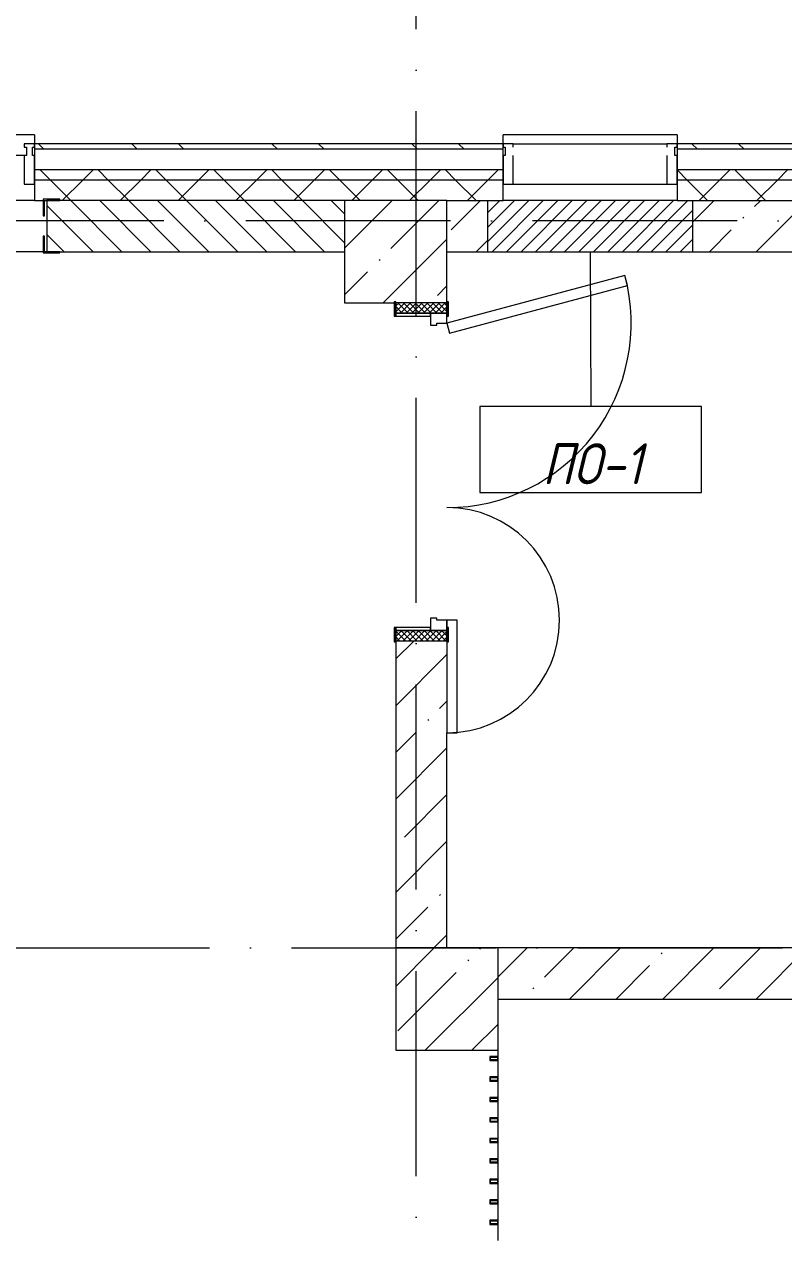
# Model space of a CAD drawing. Header units: millimetres. Extents: x -6467 to 106027, y -7090 to 195095.
# Drawn here: x 91544 to 95255, y 183215 to 189155 of the extents above; entities that cross this region are included whole.
import ezdxf

# ---------------------------------------------------------------- set-up
doc = ezdxf.new("R2010")
doc.units = ezdxf.units.MM
doc.linetypes.add('50_200_ШТРИХ_1Т_ш5_п1_п1_', pattern=[1400, 1000, -200, 0, -200])
for name, color, linetype, lineweight in [('A-DOOR', 7, 'Continuous', 9), ('A-DOOR-2', 7, 'Continuous', 5), ('A-DOOR-FRAM', 7, 'Continuous', 9), ('A-DOOR-FRAM-2', 7, 'Continuous', 5), ('A-FLOR', 7, 'Continuous', 9), ('A-FLOR-IDEN', 7, 'Continuous', 9), ('A-GLAZ', 7, 'Continuous', 5), ('A-GLAZ-CWMG', 7, 'Continuous', 9), ('A-GLAZ-CWMG-1', 7, 'Continuous', 20), ('A-WALL', 7, 'Continuous', 5), ('A-WALL-FNSH-1', 7, 'Continuous', 5), ('I-WALL', 7, 'Continuous', 5), ('S-COLS', 7, 'Continuous', 9), ('S-COLS-1', 7, 'Continuous', 5), ('Ограждение', 7, 'Continuous', 9), ('Ограждение-1', 7, 'Continuous', 20)]:
    doc.layers.add(name, color=color, linetype=linetype, lineweight=lineweight)
for name, color, linetype, lineweight, true_color in [('A-FLOR-PATT-2', 7, 'Continuous', 5, 0x11d7be), ('A-GENM-1', 7, 'Continuous', 9, 0xaaaaaa), ('A-GENM-2', 7, 'Continuous', 20, 0xaaaaaa), ('A-WALL-2', 7, 'Continuous', 5, 0xaaaaaa), ('Оси-3', 7, '50_200_ШТРИХ_1Т_ш5_п1_п1_', 9, 0xaaaaaa)]:
    doc.layers.add(name, color=color, linetype=linetype, lineweight=lineweight, true_color=true_color)
doc.styles.add('GOST Common_I', font='', dxfattribs={"width": 0.9, "height": 200})
doc.styles.get('GOST Common_I').set_extended_font_data('GOST Common', italic=True)
pattern_1 = [(45, (109.45, 102614.03), (-228.0985, 228.0985), []), (45, (337.55, 102614.03), (-228.0985, 228.0985), [403.225, -80.645, 6.706, -73.939])]
pattern_2 = [(45, (109.45, 102614.03), (-141.42136, 141.42136), []), (135, (109.45, 102614.03), (-141.42136, -141.42136), [])]

# ---------------------------------------------------------------- blocks, each defined once
blk = doc.blocks.new('110_Дверь_СКБ_2Ст_Внутренняя1 - СОШ_Д-01_Дв_1650_1350_x2100h_Лестничная клетка _из коридора_ EIS60-25235740-АИ_План этажа Радиаторы_3')
at = {"layer": 'A-DOOR-2'}
h = blk.add_hatch(dxfattribs=at)
h.set_pattern_fill('FP_115', color=256, style=0, pattern_type=2)
h.set_pattern_definition([(135, (1501.41, 189.685), (-14.14214, -14.14214), []), (225, (1501.41, 189.685), (14.14214, -14.14214), [])])
h.paths.add_polyline_path([(837.5, 125), (787.5, 125), (787.5, -125), (837.5, -125)])
at = {"layer": 'A-DOOR-FRAM-2'}
h = blk.add_hatch(dxfattribs=at)
h.set_pattern_fill('FP_116', color=256, style=0, pattern_type=2)
h.set_pattern_definition([(45, (-621.384, 189.685), (-14.1421, 14.1421), []), (135, (-621.384, 189.685), (-14.1421, -14.1421), [])])
h.paths.add_polyline_path([(-762.5, 125), (-812.5, 125), (-812.5, -125), (-762.5, -125)])
at = {"layer": 'A-DOOR'}
for p, q in [((-897.1, 1007.3), (-945.4, 994.3)), ((-945.4, 994.3), (-712.5, 125)), ((-664.2, 137.9), (-897.1, 1007.3)), ((-712.5, 125), (-664.2, 137.9)), ((1287.5, 175), (737.5, 175)), ((737.5, 175), (737.5, 125)), ((737.5, 125), (1287.5, 125)), ((1287.5, 125), (1287.5, 175))]:
    blk.add_line(p, q, dxfattribs=at)
at = {"layer": 'A-DOOR-2'}
for centre, radius, end in [((-712.5, 125), 900, 105), ((737.5, 125), 550, 180)]:
    blk.add_arc(centre, radius, 0, end, dxfattribs=at)
at = {"layer": 'A-DOOR-FRAM'}
for p, q in [((-747.5, 133), (-817.5, 133)), ((-817.5, 133), (-817.5, 125)), ((-817.5, 125), (-747.5, 125)), ((-762.5, 125), (-812.5, 125)), ((-812.5, 125), (-812.5, -125)), ((-712.5, 125), (-762.5, 125)), ((-762.5, 125), (-762.5, 45)), ((-762.5, -125), (-762.5, 125)), ((-747.5, 125), (-762.5, 125)), ((-762.5, 125), (-762.5, 124)), ((-762.5, 124), (-747.5, 124)), ((-747.5, 125), (-747.5, 133)), ((-747.5, 124), (-747.5, 125)), ((-712.5, 75), (-712.5, 125)), ((737.5, 125), (737.5, 75)), ((787.5, 125), (737.5, 125)), ((842.5, 133), (772.5, 133)), ((772.5, 133), (772.5, 125)), ((787.5, 125), (772.5, 125)), ((772.5, 125), (772.5, 124)), ((772.5, 125), (842.5, 125)), ((772.5, 124), (787.5, 124)), ((787.5, 45), (787.5, 125)), ((837.5, 125), (787.5, 125)), ((787.5, 125), (787.5, -125)), ((787.5, 124), (787.5, 125)), ((837.5, -125), (837.5, 125)), ((842.5, 125), (842.5, 133)), ((-702.5, 75), (-712.5, 75)), ((-702.5, 45), (-702.5, 75)), ((737.5, 75), (727.5, 75)), ((727.5, 75), (727.5, 45)), ((-762.5, 45), (-702.5, 45)), ((-747.5, 45), (-762.5, 45)), ((-762.5, 45), (-762.5, -125)), ((-747.5, -125), (-747.5, 45)), ((727.5, 45), (787.5, 45)), ((787.5, 45), (772.5, 45)), ((772.5, 45), (772.5, -125)), ((787.5, -125), (787.5, 45)), ((-747.5, -125), (-817.5, -125)), ((-817.5, -125), (-817.5, -133)), ((-817.5, -133), (-747.5, -133)), ((-812.5, -125), (-762.5, -125)), ((-762.5, -125), (-747.5, -125)), ((-747.5, -133), (-747.5, -125)), ((772.5, -125), (787.5, -125)), ((842.5, -125), (772.5, -125)), ((772.5, -125), (772.5, -133)), ((772.5, -133), (842.5, -133)), ((787.5, -125), (837.5, -125)), ((842.5, -133), (842.5, -125))]:
    blk.add_line(p, q, dxfattribs=at)
blk = doc.blocks.new('Прямоугольный импост - Импост структурный с накладкой - 180мм-22437111-АИ_План этажа Радиаторы_3')
at = {"layer": 'A-GLAZ-CWMG-1'}
for p, q in [((-50, 0), (-50, 17)), ((-50, 17), (0, 17)), ((0, 0), (-10, 0)), ((-10, 0), (-10, -40)), ((0, 17), (0, 0)), ((-50, -180), (-50, -40)), ((-10, -40), (0, -40)), ((0, -40), (0, -180)), ((0, -180), (-50, -180))]:
    blk.add_line(p, q, dxfattribs=at)
blk = doc.blocks.new('Прямоугольный импост - Импост структурный с накладкой - 180мм-22437321-АИ_План этажа Радиаторы_3')
at = {"layer": 'A-GLAZ-CWMG'}
for p, q in [((93824, 85957.7), (94574, 85957.7)), ((93824, 85760.7), (94574, 85760.7))]:
    blk.add_line(p, q, dxfattribs=at)
blk = doc.blocks.new('Прямоугольный импост - Импост структурный с накладкой - 180мм-22437155-АИ_План этажа Радиаторы_3')
at = {"layer": 'A-GLAZ-CWMG-1'}
for p, q in [((0, 17), (-50, 17)), ((-50, 17), (-50, 0)), ((-10, -40), (-10, 0)), ((-10, 0), (0, 0)), ((0, 0), (0, 17)), ((-50, -40), (-50, -180)), ((0, -40), (-10, -40)), ((0, -180), (0, -40)), ((-50, -180), (0, -180))]:
    blk.add_line(p, q, dxfattribs=at)
blk = doc.blocks.new('Прямоугольный импост - Импост структурный с накладкой - 180мм-22437157-АИ_План этажа Радиаторы_3')
at = {"layer": 'A-GLAZ-CWMG-1'}
for p, q in [((0, 17), (-50, 17)), ((-50, 17), (-50, 0)), ((-50, 0), (-40, 0)), ((-40, 0), (-40, -40)), ((-10, -40), (-10, 0)), ((-10, 0), (0, 0)), ((0, 0), (0, 17)), ((-40, -40), (-50, -40)), ((-50, -40), (-50, -180)), ((0, -40), (-10, -40)), ((0, -180), (0, -40)), ((-50, -180), (0, -180))]:
    blk.add_line(p, q, dxfattribs=at)
blk = doc.blocks.new('BSC_Колонна _Прямоугольная - 500х500-V248-АИ_План этажа Радиаторы_3')
at = {"layer": 'S-COLS-1'}
h = blk.add_hatch(dxfattribs=at)
h.set_pattern_fill('FP_198', color=256, style=0, pattern_type=2)
h.set_pattern_definition([(135, (85430.7, -93250), (-228.0985, -228.0985), []), (135, (85430.7, -93021.9), (-228.0985, -228.0985), [403.225, -80.645, 6.706, -73.939])])
h.paths.add_polyline_path([(250, -250), (250, -8), (244.7, -8), (244.7, 0), (249.7, 0), (249.7, 250), (-250, 250), (-250, -250), (116.7, -250)])
for p, q in [((244.7, 250), (-250, 250)), ((-250, 250), (-250, -250)), ((250, -250), (250, -8)), ((-250, -250), (250, -250))]:
    blk.add_line(p, q, dxfattribs=at)
blk = doc.blocks.new('BSC_Колонна _Прямоугольная - 500х500-V310-АИ_План этажа Радиаторы_3')
at = {"layer": 'S-COLS-1'}
h = blk.add_hatch(dxfattribs=at)
h.set_pattern_fill('FP_245', color=256, style=0, pattern_type=2)
h.set_pattern_definition([(135, (81780.7, -93500), (-228.0985, -228.0985), []), (135, (81780.7, -93271.9), (-228.0985, -228.0985), [403.225, -80.645, 6.706, -73.939])])
h.paths.add_polyline_path([(250, 245.2), (250, 250), (-250, 250), (-250, -250), (250, -250)])
for p, q in [((250, 250), (-250, 250)), ((-250, 250), (-250, -250)), ((250, -250), (250, 250)), ((-250, -250), (250, -250))]:
    blk.add_line(p, q, dxfattribs=at)
blk = doc.blocks.new('Фахверк _газобетон торцы_589 - Фахверк _газобетон торцы_-25582641-АИ_План этажа Радиаторы_3')
at = {"layer": 'A-GENM-2'}
for p, q in [((89406, 11134.7), (89325, 11134.7)), ((89325, 11134.7), (89325, 11128.7)), ((89325, 11128.7), (89400, 11128.7)), ((89400, 11128.7), (89400, 11053.7)), ((89406, 11053.7), (89406, 11134.7)), ((89400, 11053.7), (89406, 11053.7)), ((89400, 10953.7), (89400, 10878.7)), ((89406, 10953.7), (89400, 10953.7)), ((89406, 10872.7), (89406, 10953.7)), ((89400, 10878.7), (89325, 10878.7)), ((89325, 10878.7), (89325, 10872.7)), ((89325, 10872.7), (89406, 10872.7))]:
    blk.add_line(p, q, dxfattribs=at)
blk = doc.blocks.new('Отлив_СКБ - Отлив витража-V317-АИ_План этажа Радиаторы_3')
at = {"layer": 'A-GLAZ'}
for p, q in [((0, 57), (0, 100)), ((1700, 100), (0, 100)), ((1700, 100), (1700, 57)), ((0, 2), (10, 2)), ((865, 2), (1660, 2)), ((1690, 2), (1700, 2)), ((1650, 0), (875, 0))]:
    blk.add_line(p, q, dxfattribs=at)
blk = doc.blocks.new('Отлив_СКБ - Отлив витража-25811721-АИ_План этажа Радиаторы_3')
at = {"layer": 'A-GLAZ'}
for p, q in [((0, 57), (0, 100)), ((850, 100), (0, 100)), ((850, 100), (850, 57)), ((0, 2), (10, 2)), ((840, 2), (850, 2))]:
    blk.add_line(p, q, dxfattribs=at)
blk = doc.blocks.new('О_Балясина_Труба_ГОСТ 86452 - О_Балясина_Труба_ГОСТ 8645-68 2-26159581-АИ_План этажа Радиаторы_3')
at = {"layer": 'Ограждение-1'}
for p, q in [((10, 20), (-10, 20)), ((-10, 20), (-10, -20)), ((-7, -17), (-7, 17)), ((-7, 17), (7, 17)), ((7, 17), (7, -17)), ((10, -20), (10, 20)), ((-10, -20), (10, -20)), ((7, -17), (-7, -17))]:
    blk.add_line(p, q, dxfattribs=at)
blk = doc.blocks.new('О_Элемент ограждения_Обод_Труба_ГОСТ 86452 - О_Элемент ограждения_Обод_Труба_ГОСТ 8645-68 2-26160312-АИ_План этажа Радиаторы_3')
at = {"layer": 'Ограждение-1'}
for p, q in [((-1900, 20), (-1920, 20)), ((-1920, 20), (-1920, -20)), ((-1917, 17), (-1903, 17)), ((-1917, -17), (-1917, 17)), ((-1903, 17), (-1903, -17)), ((-1900, -20), (-1900, 20)), ((-0.3, 20), (-20, 20)), ((-20, 20), (-20, -20)), ((-17, 17), (-3, 17)), ((-17, -17), (-17, 17)), ((-3, 17), (-3, -17)), ((-1920, -20), (-1900, -20)), ((-1903, -17), (-1917, -17)), ((-20, -20), (-0.3, -20)), ((-3, -17), (-17, -17))]:
    blk.add_line(p, q, dxfattribs=at)
blk = doc.blocks.new('AAR_СКБ_Марка_Перекрытия_1 мм - Марка пола-27961726-АИ_План этажа Радиаторы_3')
at = {"layer": 'A-FLOR-IDEN'}
for p, q in [((2.723, 2.101), (-2.69, 2.101)), ((-2.69, 2.101), (-2.69, 0)), ((2.723, 0), (2.723, 2.101)), ((-2.69, 0), (2.723, 0))]:
    blk.add_line(p, q, dxfattribs=at)

msp = doc.modelspace()

# ---------------------------------------------------------------- hatches: boundary and pattern name
at = {"layer": 'A-FLOR-PATT-2'}
h = msp.add_hatch(dxfattribs=at)
h.set_pattern_fill('FP_280', color=256, style=0, pattern_type=2)
h.set_pattern_definition([(225, (94308.45, 188169.73), (35.3553, -35.3553), [])])
h.paths.add_polyline_path([(94681.7, 188044.7), (94808.4, 188044.7), (94808.4, 188294.7), (93808.4, 188294.7), (93808.4, 188044.7), (93883.4, 188044.7)])
at = {"layer": 'A-WALL'}
h = msp.add_hatch(dxfattribs=at)
h.set_pattern_fill('FP_122', color=256, style=0, pattern_type=2)
h.set_pattern_definition(pattern_2)
h.paths.add_polyline_path([(101459.4, 188394.7), (101509.4, 188394.7), (101509.4, 188444.7), (94733.4, 188444.7), (94733.4, 188394.7), (100471.2, 188394.7)])
h.paths.add_polyline_path([(92200.4, 188394.7), (93883.4, 188394.7), (93883.4, 188444.7), (91594.1, 188444.7), (91594.1, 188394.7)])
h.paths.add_polyline_path([(89894.1, 188394.7), (89894.1, 188444.7), (88699.1, 188444.7), (88699.1, 188394.7), (89719.2, 188394.7)])
h.paths.add_polyline_path([(85804.1, 188394.7), (86999.1, 188394.7), (86999.1, 188444.7), (85804.1, 188444.7)])
h.paths.add_polyline_path([(83929.7, 188394.7), (84104.1, 188394.7), (84104.1, 188444.7), (82909.1, 188444.7), (82909.1, 188394.7), (83102.6, 188394.7)])
h.paths.add_polyline_path([(78314.1, 188394.7), (78314.1, 188444.7), (77119.1, 188444.7), (77119.1, 188394.7), (78140.1, 188394.7)])
h.paths.add_polyline_path([(80621.3, 188394.7), (81209.1, 188394.7), (81209.1, 188444.7), (80014.1, 188444.7), (80014.1, 188394.7)])
h.paths.add_polyline_path([(75419.1, 188394.7), (75419.1, 188444.7), (71709.4, 188444.7), (71709.4, 188394.7), (74831.8, 188394.7)])
h.paths.add_polyline_path([(69869.3, 188394.7), (70009.4, 188394.7), (70009.4, 188444.7), (68709.4, 188444.7), (68709.4, 188394.7), (69042.2, 188394.7)])
h.paths.add_polyline_path([(65709.4, 188394.7), (67009.4, 188394.7), (67009.4, 188444.7), (65709.4, 188444.7)])
h.paths.add_polyline_path([(64009.4, 188394.7), (64009.4, 188444.7), (62709.4, 188444.7), (62709.4, 188394.7), (63252.7, 188394.7)])
h.paths.add_polyline_path([(61009.4, 188394.7), (61009.4, 188444.7), (59709.4, 188444.7), (59709.4, 188394.7), (60771.5, 188394.7)])
h.paths.add_polyline_path([(56709.4, 188394.7), (58009.4, 188394.7), (58009.4, 188444.7), (56709.4, 188444.7)])
h.paths.add_polyline_path([(55009.4, 188394.7), (55009.4, 188444.7), (53709.4, 188444.7), (53709.4, 188394.7), (54154.8, 188394.7)])
h.paths.add_polyline_path([(50846.5, 188394.7), (52009.4, 188394.7), (52009.4, 188444.7), (50209.4, 188444.7), (50209.4, 188394.7), (50309.4, 188394.7)])
h = msp.add_hatch(dxfattribs=at)
h.set_pattern_fill('FP_122', color=256, style=0, pattern_type=2)
h.set_pattern_definition(pattern_2)
h.paths.add_polyline_path([(101359.4, 188294.7), (101459.4, 188294.7), (101459.4, 188394.7), (94733.4, 188394.7), (94733.4, 188294.7), (100471.2, 188294.7)])
h.paths.add_polyline_path([(93609.4, 188294.7), (93883.4, 188294.7), (93883.4, 188394.7), (91594.1, 188394.7), (91594.1, 188294.7), (93109.4, 188294.7)])
h.paths.add_polyline_path([(89894.1, 188294.7), (89894.1, 188394.7), (88699.1, 188394.7), (88699.1, 188294.7), (89719.2, 188294.7)])
h.paths.add_polyline_path([(85804.1, 188294.7), (86999.1, 188294.7), (86999.1, 188394.7), (85804.1, 188394.7)])
h.paths.add_polyline_path([(84104.1, 188294.7), (84104.1, 188394.7), (82909.1, 188394.7), (82909.1, 188294.7), (83929.7, 188294.7)])
h.paths.add_polyline_path([(81209.1, 188294.7), (81209.1, 188394.7), (80014.1, 188394.7), (80014.1, 188294.7), (80621.3, 188294.7)])
h.paths.add_polyline_path([(78314.1, 188294.7), (78314.1, 188394.7), (77119.1, 188394.7), (77119.1, 188294.7), (78140.1, 188294.7)])
h.paths.add_polyline_path([(75419.1, 188294.7), (75419.1, 188394.7), (71709.4, 188394.7), (71709.4, 188294.7), (74831.8, 188294.7)])
h.paths.add_polyline_path([(68709.4, 188294.7), (70009.4, 188294.7), (70009.4, 188394.7), (68709.4, 188394.7)])
h.paths.add_polyline_path([(65733.9, 188294.7), (67009.4, 188294.7), (67009.4, 188394.7), (65709.4, 188394.7), (65709.4, 188294.7)])
h.paths.add_polyline_path([(64009.4, 188294.7), (64009.4, 188394.7), (62709.4, 188394.7), (62709.4, 188294.7), (63252.7, 188294.7)])
h.paths.add_polyline_path([(59709.4, 188294.7), (61009.4, 188294.7), (61009.4, 188394.7), (59709.4, 188394.7)])
h.paths.add_polyline_path([(58009.4, 188294.7), (58009.4, 188394.7), (56709.4, 188394.7), (56709.4, 188294.7), (57463.1, 188294.7)])
h.paths.add_polyline_path([(55009.4, 188294.7), (55009.4, 188394.7), (53709.4, 188394.7), (53709.4, 188294.7), (54154.8, 188294.7)])
h.paths.add_polyline_path([(51109.4, 188294.7), (52009.4, 188294.7), (52009.4, 188394.7), (50309.4, 188394.7), (50309.4, 188295.1), (51109.4, 188295.1)])
h = msp.add_hatch(dxfattribs=at)
h.set_pattern_fill('FP_1', color=256, style=0, pattern_type=2)
h.set_pattern_definition(pattern_1)
h.paths.add_polyline_path([(101359.4, 188044.7), (101359.4, 188294.7), (94808.4, 188294.7), (94808.4, 188044.7), (101109.4, 188044.7)])
h.paths.add_polyline_path([(93609.4, 188044.7), (93808.4, 188044.7), (93808.4, 188294.7), (93609.4, 188294.7)])
h = msp.add_hatch(dxfattribs=at)
h.set_pattern_fill('FP_1', color=256, style=0, pattern_type=2)
h.set_pattern_definition(pattern_1)
h.paths.add_polyline_path([(93359.4, 184644.7), (93609.4, 184644.7), (93609.4, 186145.1), (93359.4, 186145.1), (93359.4, 185695.1)])
h = msp.add_hatch(dxfattribs=at)
h.set_pattern_fill('FP_1', color=256, style=0, pattern_type=2)
h.set_pattern_definition(pattern_1)
h.paths.add_polyline_path([(100859.4, 184394.7), (100859.4, 184644.7), (93859.4, 184644.7), (93859.4, 184394.7), (98817.1, 184394.7)])
at = {"layer": 'A-WALL-2'}
h = msp.add_hatch(dxfattribs=at)
h.set_pattern_fill('FP_121', color=256, style=0, pattern_type=2)
h.set_pattern_definition([(135, (109.45, 102614.03), (-342.1478, -342.1478), []), (135, (337.55, 102614.03), (-342.1478, -342.1478), [])])
h.paths.add_polyline_path([(101609.4, 188544.7), (101636.4, 188544.7), (101636.4, 188571.7), (94733.4, 188571.7), (94733.4, 188544.7), (100471.2, 188544.7)])
h.paths.add_polyline_path([(89894.1, 188544.7), (89894.1, 188571.7), (88699.1, 188571.7), (88699.1, 188544.7), (89719.2, 188544.7)])
h.paths.add_polyline_path([(91594.1, 188544.7), (93883.4, 188544.7), (93883.4, 188571.7), (91594.1, 188571.7)])
h.paths.add_polyline_path([(86410.9, 188544.7), (86999.1, 188544.7), (86999.1, 188571.7), (85804.1, 188571.7), (85804.1, 188544.7)])
h.paths.add_polyline_path([(80014.1, 188544.7), (81209.1, 188544.7), (81209.1, 188571.7), (80014.1, 188571.7)])
h.paths.add_polyline_path([(84104.1, 188544.7), (84104.1, 188571.7), (82909.1, 188571.7), (82909.1, 188544.7), (83929.7, 188544.7)])
h.paths.add_polyline_path([(78314.1, 188544.7), (78314.1, 188571.7), (77119.1, 188571.7), (77119.1, 188544.7), (78140.1, 188544.7)])
h.paths.add_polyline_path([(75419.1, 188544.7), (75419.1, 188571.7), (71709.4, 188571.7), (71709.4, 188544.7), (74831.8, 188544.7)])
h.paths.add_polyline_path([(69869.3, 188544.7), (70009.4, 188544.7), (70009.4, 188571.7), (68709.4, 188571.7), (68709.4, 188544.7), (69042.2, 188544.7)])
h.paths.add_polyline_path([(64009.4, 188544.7), (64009.4, 188571.7), (62709.4, 188571.7), (62709.4, 188544.7), (63252.7, 188544.7)])
h.paths.add_polyline_path([(65733.9, 188544.7), (67009.4, 188544.7), (67009.4, 188571.7), (65709.4, 188571.7), (65709.4, 188544.7)])
h.paths.add_polyline_path([(60771.5, 188544.7), (61009.4, 188544.7), (61009.4, 188571.7), (59709.4, 188571.7), (59709.4, 188544.7)])
h.paths.add_polyline_path([(56709.4, 188544.7), (58009.4, 188544.7), (58009.4, 188571.7), (56709.4, 188571.7)])
h.paths.add_polyline_path([(54154.8, 188544.7), (55009.4, 188544.7), (55009.4, 188571.7), (53709.4, 188571.7), (53709.4, 188544.7)])
h.paths.add_polyline_path([(50059.4, 188544.7), (52009.4, 188544.7), (52009.4, 188571.7), (50059.4, 188571.7)])
at = {"layer": 'I-WALL'}
h = msp.add_hatch(dxfattribs=at)
h.set_pattern_fill('FP_2', color=256, style=0, pattern_type=2)
h.set_pattern_definition([(135, (109.45, 102614.03), (-70.71068, -70.71068), [])])
h.paths.add_polyline_path([(93109.4, 188044.7), (93109.4, 188294.7), (91654.1, 188294.7), (91654.1, 188044.7), (92200.4, 188044.7)])
h.paths.add_polyline_path([(88859.4, 188044.7), (88859.4, 188294.7), (88759.1, 188294.7), (88759.1, 188044.7)])
h.paths.add_polyline_path([(89359.4, 188044.7), (89834.1, 188044.7), (89834.1, 188294.7), (89359.4, 188294.7)])
h.paths.add_polyline_path([(86939.1, 188044.7), (86939.1, 188294.7), (85864.1, 188294.7), (85864.1, 188044.7), (86410.9, 188044.7)])
h.paths.add_polyline_path([(84044.1, 188044.7), (84044.1, 188294.7), (83509.4, 188294.7), (83509.4, 188044.7), (83929.7, 188044.7)])
h.paths.add_polyline_path([(81149.1, 188044.7), (81149.1, 188294.7), (80074.1, 188294.7), (80074.1, 188044.7), (80621.3, 188044.7)])
h.paths.add_polyline_path([(83009.4, 188044.7), (83009.4, 188294.7), (82969.1, 188294.7), (82969.1, 188044.7)])
h.paths.add_polyline_path([(77179.1, 188044.7), (77609.4, 188044.7), (77609.4, 188294.7), (77179.1, 188294.7), (77179.1, 188137.3)])
h.paths.add_polyline_path([(78109.4, 188044.7), (78254.1, 188044.7), (78254.1, 188294.7), (78109.4, 188294.7)])

# ---------------------------------------------------------------- linework, layer by layer
at = {"layer": 'A-FLOR'}
for p, q in [((94733.4, 188294.7), (93883.4, 188294.7)), ((93808.4, 188044.7), (94808.4, 188044.7)), ((93859.4, 184114.7), (93859.4, 184144.7)), ((93859.4, 184014.7), (93859.4, 184094.7)), ((93859.4, 183914.7), (93859.4, 183994.7)), ((93859.4, 183814.7), (93859.4, 183894.7)), ((93859.4, 183714.7), (93859.4, 183794.7)), ((93859.4, 183614.7), (93859.4, 183694.7)), ((93859.4, 183514.7), (93859.4, 183594.7)), ((93859.4, 183414.7), (93859.4, 183494.7)), ((93859.4, 183314.7), (93859.4, 183394.7)), ((93859.4, 183215.4), (93859.4, 183294.7))]:
    msp.add_line(p, q, dxfattribs=at)
at = {"layer": 'A-FLOR-IDEN'}
msp.add_line((94308.4, 188044.7), (94311.8, 187289.2), dxfattribs=at)
at = {"layer": 'A-WALL'}
for p, q in [((93883.4, 188544.7), (91594.1, 188544.7)), ((101609.4, 188544.7), (94733.4, 188544.7)), ((93883.4, 188444.7), (91594.1, 188444.7)), ((101509.4, 188444.7), (94733.4, 188444.7)), ((93883.4, 188394.7), (91594.1, 188394.7)), ((101459.4, 188394.7), (94733.4, 188394.7)), ((91594.1, 188294.7), (89894.1, 188294.7)), ((93109.4, 188294.7), (91654.1, 188294.7)), ((91654.1, 188294.7), (91654.1, 188044.7)), ((93808.4, 188044.7), (93808.4, 188294.7)), ((94808.4, 188294.7), (94808.4, 188044.7)), ((91636.1, 188044.7), (89359.4, 188044.7)), ((91654.1, 188044.7), (93109.4, 188044.7)), ((93609.4, 188044.7), (93808.4, 188044.7)), ((94808.4, 188044.7), (101109.4, 188044.7)), ((93359.4, 186140.1), (93359.4, 184644.7)), ((93609.4, 184644.7), (93609.4, 185695.1)), ((100859.4, 184644.7), (93859.4, 184644.7)), ((93859.4, 184394.7), (100859.4, 184394.7))]:
    msp.add_line(p, q, dxfattribs=at)
at = {"layer": 'A-WALL-FNSH-1'}
for p, q in [((93883.4, 188571.7), (91594.1, 188571.7)), ((91594.1, 188571.7), (91594.1, 188294.7)), ((93883.4, 188294.7), (93883.4, 188571.7)), ((101636.4, 188571.7), (94733.4, 188571.7)), ((94733.4, 188571.7), (94733.4, 188294.7)), ((91594.1, 188294.7), (91654.1, 188294.7)), ((93609.4, 188294.7), (93883.4, 188294.7)), ((94733.4, 188294.7), (101359.4, 188294.7))]:
    msp.add_line(p, q, dxfattribs=at)
at = {"layer": 'Оси-3'}
for p, q in [((93459.4, 96724.3), (93459.4, 193895)), ((104827.4, 188195.1), (-5157.9, 188195.1)), ((-5157.9, 184644.7), (104827.4, 184644.7))]:
    msp.add_line(p, q, dxfattribs=at)

# ---------------------------------------------------------------- block references
at = {"layer": 'A-DOOR-2', "rotation": 270}
msp.add_blockref('110_Дверь_СКБ_2Ст_Внутренняя1 - СОШ_Д-01_Дв_1650_1350_x2100h_Лестничная клетка _из коридора_ EIS60-25235740-АИ_План этажа Радиаторы_3', (93484.4, 186982.6), dxfattribs=at)
at = {"layer": 'A-FLOR-IDEN', "xscale": 199.9999999999999, "yscale": 199.9999999999999, "zscale": 199.9999999999999}
msp.add_blockref('AAR_СКБ_Марка_Перекрытия_1 мм - Марка пола-27961726-АИ_План этажа Радиаторы_3', (94308.4, 186869), dxfattribs=at)
at = {"layer": 'A-GENM-1', "rotation": 180}
msp.add_blockref('Фахверк _газобетон торцы_589 - Фахверк _газобетон торцы_-25582641-АИ_План этажа Радиаторы_3', (181042.1, 199173.5), dxfattribs=at)
at = {"layer": 'A-GLAZ'}
for name, p in [('Отлив_СКБ - Отлив витража-V317-АИ_План этажа Радиаторы_3', (89894.1, 188514.7)), ('Отлив_СКБ - Отлив витража-25811721-АИ_План этажа Радиаторы_3', (93883.4, 188514.7))]:
    msp.add_blockref(name, p, dxfattribs=at)
at = {"layer": 'A-GLAZ-CWMG'}
for name, p in [('Прямоугольный импост - Импост структурный с накладкой - 180мм-22437157-АИ_План этажа Радиаторы_3', (91594.1, 188554.7)), ('Прямоугольный импост - Импост структурный с накладкой - 180мм-22437321-АИ_План этажа Радиаторы_3', (109.4, 102614)), ('Прямоугольный импост - Импост структурный с накладкой - 180мм-22437155-АИ_План этажа Радиаторы_3', (94733.4, 188554.7))]:
    msp.add_blockref(name, p, dxfattribs=at)
at = {"layer": 'A-GLAZ-CWMG', "extrusion": (0, 0, -1)}
msp.add_blockref('Прямоугольный импост - Импост структурный с накладкой - 180мм-22437111-АИ_План этажа Радиаторы_3', (-93883.4, 188554.7), dxfattribs=at)
at = {"layer": 'S-COLS', "rotation": 269.9999999999997}
for name, p in [('BSC_Колонна _Прямоугольная - 500х500-V248-АИ_План этажа Радиаторы_3', (93359.4, 188044.7)), ('BSC_Колонна _Прямоугольная - 500х500-V310-АИ_План этажа Радиаторы_3', (93609.4, 184394.7))]:
    msp.add_blockref(name, p, dxfattribs=at)
at = {"layer": 'Ограждение'}
for name, p, rotation in [('О_Элемент ограждения_Обод_Труба_ГОСТ 86452 - О_Элемент ограждения_Обод_Труба_ГОСТ 8645-68 2-26160312-АИ_План этажа Радиаторы_3', (93839.4, 182194.7), 270.0000000000001), ('О_Балясина_Труба_ГОСТ 86452 - О_Балясина_Труба_ГОСТ 8645-68 2-26159581-АИ_План этажа Радиаторы_3', (93839.4, 184004.7), 90.00000000000024), ('О_Балясина_Труба_ГОСТ 86452 - О_Балясина_Труба_ГОСТ 8645-68 2-26159581-АИ_План этажа Радиаторы_3', (93839.4, 183904.7), 90.00000000000024), ('О_Балясина_Труба_ГОСТ 86452 - О_Балясина_Труба_ГОСТ 8645-68 2-26159581-АИ_План этажа Радиаторы_3', (93839.4, 183804.7), 90.00000000000024), ('О_Балясина_Труба_ГОСТ 86452 - О_Балясина_Труба_ГОСТ 8645-68 2-26159581-АИ_План этажа Радиаторы_3', (93839.4, 183704.7), 90.00000000000024), ('О_Балясина_Труба_ГОСТ 86452 - О_Балясина_Труба_ГОСТ 8645-68 2-26159581-АИ_План этажа Радиаторы_3', (93839.4, 183604.7), 90.00000000000024), ('О_Балясина_Труба_ГОСТ 86452 - О_Балясина_Труба_ГОСТ 8645-68 2-26159581-АИ_План этажа Радиаторы_3', (93839.4, 183504.7), 90.00000000000024), ('О_Балясина_Труба_ГОСТ 86452 - О_Балясина_Труба_ГОСТ 8645-68 2-26159581-АИ_План этажа Радиаторы_3', (93839.4, 183404.7), 90.00000000000024), ('О_Балясина_Труба_ГОСТ 86452 - О_Балясина_Труба_ГОСТ 8645-68 2-26159581-АИ_План этажа Радиаторы_3', (93839.4, 183304.7), 90.00000000000024)]:
    msp.add_blockref(name, p, dxfattribs=dict(at, rotation=rotation))

# ---------------------------------------------------------------- texts
at = {"layer": 'A-FLOR-IDEN', "insert": (94319.6, 187008.8), "char_height": 200, "width": 523.8, "attachment_point": 5, "line_spacing_factor": 1.022766, "style": 'GOST Common_I'}
msp.add_mtext('\\pxqc,t0.9,1.8,2.7,3.6,4.5,5.4,6.3,7.2,8.1,9,9.9,10.8,11.7,12.6,13.5,14.4,15.3,16.2,17.1,18,18.9,19.8,20.7,21.6,22.5,23.4,24.3,25.2,26.1,27,27.9,28.8;{ПО-1}', dxfattribs=at)

doc.saveas('drawing.dxf')
